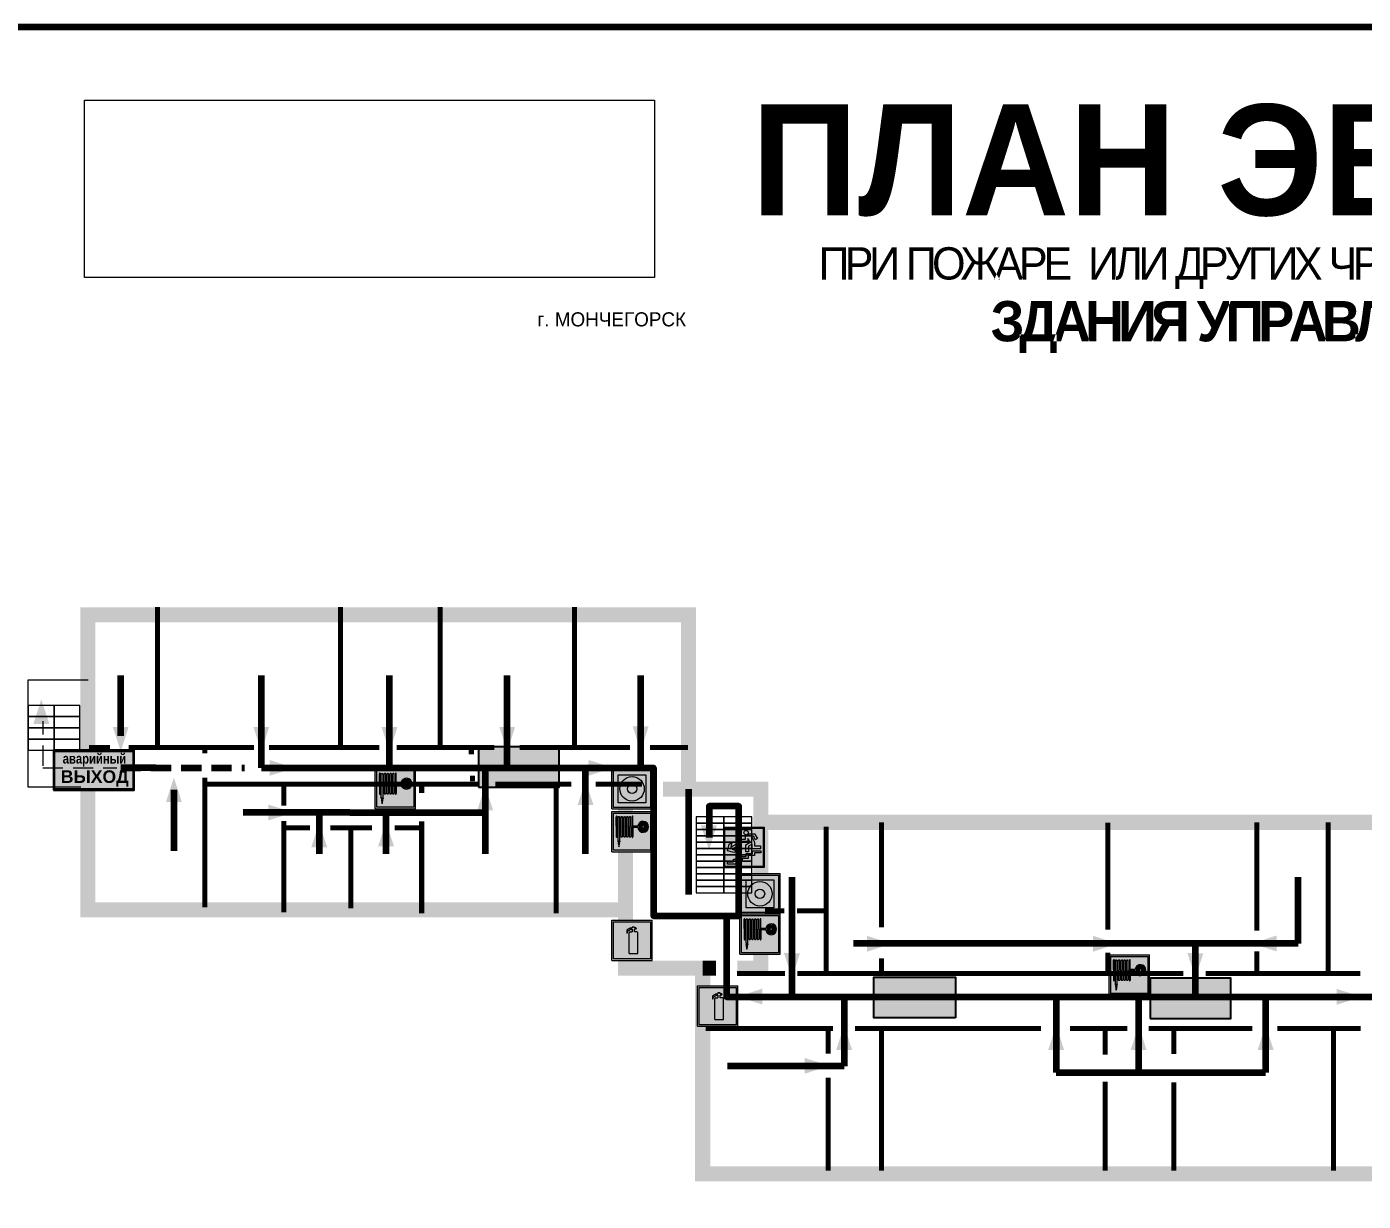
# Model space of a CAD drawing. Header units: millimetres. Extents: x 13810 to 67229, y 12374 to 21950.
# Drawn here: x 22529.7 to 22794.9, y 19245 to 19478.2 of the extents above; entities that cross this region are included whole.
import ezdxf

# ---------------------------------------------------------------- set-up
doc = ezdxf.new("R2010")
doc.units = ezdxf.units.MM
doc.linetypes.add('{ Wide Dash }', pattern=[12, 4, -2, 4, -2])
doc.layers.add('План_Штампы', color=7, linetype='Continuous')
doc.styles.add('обычный', font='arial.ttf')
picture_1 = doc.add_image_def('image1.jpg', size_in_pixel=(337, 105))

# ---------------------------------------------------------------- blocks, each defined once
blk = doc.blocks.new('A$C32E8229D')
at = {"true_color": 0xffffff}
blk.add_hatch(color=7, dxfattribs=at).paths.add_polyline_path([(0, 0), (0, -8), (16, -8), (16, 0)])
h = blk.add_hatch(color=126)
h.paths.add_polyline_path([(0.2, -0.2), (15.8, -0.2), (15.8, -7.8), (0.2, -7.8)])
h.paths.add_polyline_path([(13.49, -2.05), (12.08, -2.05), (11.37, -2.63, 0.162397), (11.29, -2.84), (11.29, -3.63), (10.35, -3.63), (10.35, -4.05), (11.68, -4.05), (11.68, -3.48), (12.26, -4.28), (11.29, -5.1), (11.29, -6.78), (11.85, -6.78), (11.85, -5.44), (12.8, -4.64), (12.8, -5.94), (14.46, -5.94), (14.46, -5.39), (13.45, -5.39), (13.45, -3.97), (12.46, -2.59), (13.15, -2.59), (13.69, -3.34), (14.18, -3)], flags=16)
h.paths.add_polyline_path([(10.74, -1.82, 1), (11.8, -1.82, 1)], flags=16)
h.paths.add_polyline_path([(9.39, -3.59), (5.99, -3.59), (6.56, -3.03), (5.91, -3.03), (5.1, -3.83), (5.91, -4.64), (6.56, -4.64), (5.99, -4.09), (9.39, -4.09)], flags=16)
h.paths.add_polyline_path([(4.29, -1.08), (1.72, -1.08), (1.72, -6.6), (4.29, -6.6)], flags=16)
at = {"color": 126}
blk.add_lwpolyline([(16, -8), (0, -8), (0, 0), (16, 0)], close=True, dxfattribs=at)
blk = doc.blocks.new('вниз 3')
at = {"lineweight": 0, "true_color": 0xffffff}
h = blk.add_hatch(color=7, dxfattribs=at)
h.dxf.hatch_style = 1
h.paths.add_polyline_path([(40997.5, -4475.69), (40997.25, -4475.28), (40995.76, -4476.15), (40995.97, -4475.23), (40995.39, -4475.56), (40995.05, -4476.83), (40996.33, -4477.17), (40996.91, -4476.83), (40996, -4476.55)], flags=0)
h.paths.add_polyline_path([(40999.81, -4473.95), (41000.22, -4473.95), (41000.64, -4474.67), (41001.03, -4474.43), (41000.46, -4473.49), (41000.42, -4473.49), (40999.43, -4473.49), (40998.68, -4473.92), (40998.68, -4474.57), (40997.88, -4474.57), (40997.88, -4475), (40999.14, -4475), (40999.14, -4474.43), (40999.14, -4474.38), (40999.59, -4475.15), (40998.72, -4475.67), (40998.72, -4477.06), (40999.24, -4477.06), (40999.24, -4475.96), (40999.95, -4475.56), (40999.95, -4476.43), (41001.61, -4476.43), (41001.61, -4475.88), (41000.47, -4475.88), (41000.47, -4475.12)], flags=0)
h.paths.add_polyline_path([(40999.2, -4473.24, 1), (40998.35, -4473.24, 1)], flags=0)
h.paths.add_polyline_path([(41000.46, -4477.26), (41001.69, -4477.26), (41001.69, -4476.84), (41000.03, -4476.84), (41000.03, -4477.39), (40998.78, -4477.39), (40998.78, -4477.95), (40997.53, -4477.95), (40997.53, -4478.5), (40996.29, -4478.5), (40996.29, -4479.06), (40995.05, -4479.06), (40995.05, -4479.48), (40995.29, -4479.48), (40996.72, -4479.48), (40996.72, -4478.92), (40997.97, -4478.92), (40997.97, -4478.36), (40999.2, -4478.36), (40999.2, -4477.81), (41000.46, -4477.81)], flags=0)
h.paths.add_polyline_path([(41002.37, -4472.17), (40994.37, -4472.17), (40994.37, -4480.17), (41002.37, -4480.17)])
h.paths.add_polyline_path([(41002.16, -4479.96), (40994.57, -4479.96), (40994.57, -4472.37), (41002.16, -4472.37)], flags=16)
h.paths.add_polyline_path([(41001.61, -4475.88), (41001.61, -4476.43), (40999.95, -4476.43), (40999.95, -4475.56), (40999.24, -4475.96), (40999.24, -4477.06), (40998.72, -4477.06), (40998.72, -4475.67), (40999.59, -4475.15), (40999.14, -4474.38), (40999.14, -4474.43), (40999.14, -4475), (40997.88, -4475), (40997.88, -4474.57), (40998.68, -4474.57), (40998.68, -4473.92), (40999.43, -4473.49), (41000.42, -4473.49), (41000.46, -4473.49), (41001.03, -4474.43), (41000.64, -4474.67), (41000.22, -4473.95), (40999.81, -4473.95), (41000.47, -4475.12), (41000.47, -4475.88)], flags=0)
h.paths.add_polyline_path([(41001.69, -4476.84), (41001.69, -4477.26), (41000.46, -4477.26), (41000.46, -4477.81), (40999.2, -4477.81), (40999.2, -4478.36), (40997.97, -4478.36), (40997.97, -4478.92), (40996.72, -4478.92), (40996.72, -4479.48), (40995.05, -4479.48), (40995.05, -4479.06), (40996.29, -4479.06), (40996.29, -4478.5), (40997.53, -4478.5), (40997.53, -4477.95), (40998.78, -4477.95), (40998.78, -4477.39), (41000.03, -4477.39), (41000.03, -4476.84)], flags=0)
h.paths.add_polyline_path([(40998.35, -4473.24, -1), (40999.2, -4473.24, -1)], flags=0)
h.paths.add_polyline_path([(40997.5, -4475.69), (40996, -4476.55), (40996.91, -4476.83), (40996.33, -4477.17), (40995.05, -4476.83), (40995.39, -4475.56), (40995.97, -4475.23), (40995.76, -4476.15), (40997.25, -4475.28)], flags=0)
at = {"lineweight": 0}
h = blk.add_hatch(color=126, dxfattribs=at)
h.dxf.hatch_style = 1
h.paths.add_polyline_path([(41002.16, -4472.37), (40994.57, -4472.37), (40994.57, -4479.96), (41002.16, -4479.96)])
h.paths.add_polyline_path([(40995.97, -4475.23), (40995.76, -4476.15), (40997.25, -4475.28), (40997.5, -4475.69), (40996, -4476.55), (40996.91, -4476.83), (40996.33, -4477.17), (40995.05, -4476.83), (40995.39, -4475.56)], flags=16)
h.paths.add_polyline_path([(40997.88, -4474.57), (40998.68, -4474.57), (40998.68, -4473.92), (40999.43, -4473.49), (41000.42, -4473.49), (41000.46, -4473.49), (41001.03, -4474.43), (41000.64, -4474.67), (41000.22, -4473.95), (40999.81, -4473.95), (41000.47, -4475.12), (41000.47, -4475.88), (41001.61, -4475.88), (41001.61, -4476.43), (40999.95, -4476.43), (40999.95, -4475.56), (40999.24, -4475.96), (40999.24, -4477.06), (40998.72, -4477.06), (40998.72, -4475.67), (40999.59, -4475.15), (40999.14, -4474.38), (40999.14, -4474.43), (40999.14, -4475), (40997.88, -4475)], flags=16)
h.paths.add_polyline_path([(40998.35, -4473.24, -1), (40999.2, -4473.24, -1)], flags=16)
h.paths.add_polyline_path([(40997.53, -4477.95), (40998.78, -4477.95), (40998.78, -4477.39), (41000.03, -4477.39), (41000.03, -4476.84), (41001.69, -4476.84), (41001.69, -4477.26), (41000.46, -4477.26), (41000.46, -4477.81), (40999.2, -4477.81), (40999.2, -4478.36), (40997.97, -4478.36), (40997.97, -4478.92), (40996.72, -4478.92), (40996.72, -4479.48), (40995.05, -4479.48), (40995.05, -4479.06), (40996.29, -4479.06), (40996.29, -4478.5), (40997.53, -4478.5)], flags=16)
at = {"lineweight": 0, "true_color": 0xffffff}
h = blk.add_hatch(color=7, dxfattribs=at)
h.dxf.hatch_style = 1
h.paths.add_polyline_path([(40999.2, -4473.24, 1), (40998.35, -4473.24, 1)])
h.paths.add_polyline_path([(40999.81, -4473.95), (41000.22, -4473.95), (41000.64, -4474.67), (41001.03, -4474.43), (41000.46, -4473.49), (41000.42, -4473.49), (40999.43, -4473.49), (40998.68, -4473.92), (40998.68, -4474.57), (40997.88, -4474.57), (40997.88, -4475), (40999.14, -4475), (40999.14, -4474.43), (40999.14, -4474.38), (40999.59, -4475.15), (40998.72, -4475.67), (40998.72, -4477.06), (40999.24, -4477.06), (40999.24, -4475.96), (40999.95, -4475.56), (40999.95, -4476.43), (41001.61, -4476.43), (41001.61, -4475.88), (41000.47, -4475.88), (41000.47, -4475.12)])
h.paths.add_polyline_path([(40999.2, -4477.81), (41000.46, -4477.81), (41000.46, -4477.26), (41001.69, -4477.26), (41001.69, -4476.84), (41000.03, -4476.84), (41000.03, -4477.39), (40998.78, -4477.39), (40998.78, -4477.95), (40997.53, -4477.95), (40997.53, -4478.5), (40996.29, -4478.5), (40996.29, -4479.06), (40995.05, -4479.06), (40995.05, -4479.48), (40995.29, -4479.48), (40996.72, -4479.48), (40996.72, -4478.92), (40997.97, -4478.92), (40997.97, -4478.36), (40999.2, -4478.36)])
h.paths.add_polyline_path([(40997.5, -4475.69), (40997.25, -4475.28), (40995.76, -4476.15), (40995.97, -4475.23), (40995.39, -4475.56), (40995.05, -4476.83), (40996.33, -4477.17), (40996.91, -4476.83), (40996, -4476.55)])
at = {"color": 126, "lineweight": 0}
for points in [[(40994.37, -4472.17), (41002.37, -4472.17), (41002.37, -4480.17), (40994.37, -4480.17)], [(40994.57, -4472.37), (41002.16, -4472.37), (41002.16, -4479.96), (40994.57, -4479.96)]]:
    blk.add_lwpolyline(points, close=True, dxfattribs=at)
for points in [[(40999.14, -4474.43), (40999.14, -4475), (40997.88, -4475), (40997.88, -4474.57), (40998.68, -4474.57), (40998.68, -4473.92), (40999.43, -4473.49), (41000.42, -4473.49), (41000.46, -4473.49), (41001.03, -4474.43), (41000.64, -4474.67), (41000.22, -4473.95), (40999.81, -4473.95), (41000.47, -4475.12), (41000.47, -4475.88), (41001.61, -4475.88), (41001.61, -4476.43), (40999.95, -4476.43), (40999.95, -4475.56), (40999.24, -4475.96), (40999.24, -4477.06), (40998.72, -4477.06), (40998.72, -4475.67), (40999.59, -4475.15), (40999.14, -4474.38), (40999.14, -4474.43)], [(40995.05, -4476.83), (40995.39, -4475.56), (40995.97, -4475.23), (40995.76, -4476.15), (40997.25, -4475.28), (40997.5, -4475.69), (40996, -4476.55), (40996.91, -4476.83), (40996.33, -4477.17), (40995.05, -4476.83)], [(40995.29, -4479.48), (40995.05, -4479.48), (40995.05, -4479.06), (40996.29, -4479.06), (40996.29, -4478.5), (40997.53, -4478.5), (40997.53, -4477.95), (40998.78, -4477.95), (40998.78, -4477.39), (41000.03, -4477.39), (41000.03, -4476.84), (41001.69, -4476.84), (41001.69, -4477.26), (41000.46, -4477.26), (41000.46, -4477.81), (40999.2, -4477.81), (40999.2, -4478.36), (40997.97, -4478.36), (40997.97, -4478.92), (40996.72, -4478.92), (40996.72, -4479.48), (40995.05, -4479.48)]]:
    blk.add_lwpolyline(points, dxfattribs=at)
blk.add_circle((40998.77, -4473.24), 0.426, dxfattribs=at)
blk = doc.blocks.new('A$C37112FD5')
at = {"true_color": 0xf5f5ff}
h = blk.add_hatch(color=7, dxfattribs=at)
h.dxf.hatch_style = 1
h.paths.add_polyline_path([(12.8, -7.4), (0, -7.4), (0, -20.2), (12.8, -20.2)])
h.paths.add_polyline_path([(12.29, -7.91), (12.29, -19.69), (0.51, -19.69), (0.51, -7.91)], flags=16)
h.paths.add_polyline_path([(4.98, -9.04, -0.42597), (5.17, -9.22), (5.17, -12.25), (5.17, -15.29, -0.432244), (4.98, -15.47), (4.83, -15.47, -0.42597), (4.64, -15.29), (4.64, -12.25), (4.64, -9.22, -0.432244), (4.83, -9.04)], flags=0)
h.paths.add_polyline_path([(4.28, -9.22), (4.28, -12.25), (4.28, -15.29, -0.432244), (4.09, -15.47), (3.94, -15.47, -0.42597), (3.75, -15.29), (3.75, -12.25), (3.75, -9.22, -0.432244), (3.94, -9.04), (4.09, -9.04, -0.42597)], flags=0)
h.paths.add_polyline_path([(5.72, -9.04), (5.87, -9.04, -0.42597), (6.06, -9.22), (6.06, -12.25), (6.06, -15.29, -0.432244), (5.87, -15.47), (5.72, -15.47, -0.42597), (5.53, -15.29), (5.53, -12.25), (5.53, -9.22, -0.432244)], flags=0)
h.paths.add_polyline_path([(6.42, -8.9), (6.5, -8.9, -0.42597), (6.69, -9.08), (6.69, -12.03), (8.21, -12.03, -15.824349), (8.21, -12.47), (6.69, -12.47), (6.69, -15.42, -0.432244), (6.5, -15.6), (6.42, -15.6)], flags=0)
h.paths.add_polyline_path([(3.39, -9.22), (3.39, -12.25), (3.39, -15.29, -0.432244), (3.2, -15.47), (3.05, -15.47, -0.42597), (2.85, -15.29), (2.85, -12.25), (2.85, -9.22, -0.432244), (3.05, -9.04), (3.2, -9.04, -0.42597)], flags=0)
h.paths.add_polyline_path([(2.5, -9.22), (2.5, -16.71), (1.96, -16.71), (1.96, -9.22, -0.432244), (2.15, -9.04), (2.31, -9.04, -0.42597)], flags=0)
h.paths.add_polyline_path([(1.61, -8.9), (1.61, -15.6), (1.57, -15.6, -0.42597), (1.37, -15.42), (1.37, -12.03), (1.37, -9.09, -0.432244), (1.57, -8.9)], flags=0)
h.paths.add_polyline_path([(9.76, -10.81), (9.76, -12.03), (8.49, -12.03, -0.336371)], flags=0)
h.paths.add_polyline_path([(8.49, -12.47), (9.76, -12.47), (9.76, -13.7, -0.336371)], flags=0)
h.paths.add_polyline_path([(10.11, -10.81, -0.336371), (11.38, -12.03), (10.11, -12.03)], flags=0)
h.paths.add_polyline_path([(10.11, -12.47), (11.38, -12.47, -0.336371), (10.11, -13.7)], flags=0)
h.paths.add_polyline_path([(2.5, -16.84), (2.5, -17.05), (1.97, -17.05), (1.97, -16.84)], flags=0)
h.paths.add_polyline_path([(2.5, -17.24, -0.033778), (2.24, -18.6, -0.033778), (1.97, -17.24)], flags=0)
h = blk.add_hatch(color=242)
h.dxf.hatch_style = 1
h.paths.add_polyline_path([(12.29, -7.91), (0.51, -7.91), (0.51, -19.69), (12.29, -19.69)])
h.paths.add_polyline_path([(6.42, -15.6), (6.42, -8.9), (6.5, -8.9, -0.42597), (6.69, -9.08), (6.69, -12.03), (8.21, -12.03, -15.824349), (8.21, -12.47), (6.69, -12.47), (6.69, -15.42, -0.432244), (6.5, -15.6)], flags=16)
h.paths.add_polyline_path([(5.87, -15.47), (5.72, -15.47, -0.42597), (5.53, -15.29), (5.53, -12.25), (5.53, -9.22, -0.432244), (5.72, -9.04), (5.87, -9.04, -0.42597), (6.06, -9.22), (6.06, -12.25), (6.06, -15.29, -0.432244)], flags=16)
h.paths.add_polyline_path([(4.98, -15.47), (4.83, -15.47, -0.42597), (4.64, -15.29), (4.64, -12.25), (4.64, -9.22, -0.432244), (4.83, -9.04), (4.98, -9.04, -0.42597), (5.17, -9.22), (5.17, -12.25), (5.17, -15.29, -0.432244)], flags=16)
h.paths.add_polyline_path([(4.09, -15.47), (3.94, -15.47, -0.42597), (3.75, -15.29), (3.75, -12.25), (3.75, -9.22, -0.432244), (3.94, -9.04), (4.09, -9.04, -0.42597), (4.28, -9.22), (4.28, -12.25), (4.28, -15.29, -0.432244)], flags=16)
h.paths.add_polyline_path([(3.2, -15.47), (3.05, -15.47, -0.42597), (2.85, -15.29), (2.85, -12.25), (2.85, -9.22, -0.432244), (3.05, -9.04), (3.2, -9.04, -0.42597), (3.39, -9.22), (3.39, -12.25), (3.39, -15.29, -0.432244)], flags=16)
h.paths.add_polyline_path([(2.5, -17.05), (1.97, -17.05), (1.97, -16.84), (2.5, -16.84)], flags=16)
h.paths.add_polyline_path([(2.5, -17.24, -0.033778), (2.24, -18.6, -0.033778), (1.97, -17.24)], flags=16)
h.paths.add_polyline_path([(2.5, -16.71), (1.96, -16.71), (1.96, -9.22, -0.432244), (2.15, -9.04), (2.31, -9.04, -0.42597), (2.5, -9.22)], flags=16)
h.paths.add_polyline_path([(1.61, -15.6), (1.57, -15.6, -0.42597), (1.37, -15.42), (1.37, -12.03), (1.37, -9.09, -0.432244), (1.57, -8.9), (1.61, -8.9)], flags=16)
h.paths.add_polyline_path([(8.49, -12.47), (9.76, -12.47), (9.76, -13.7, -0.336371)], flags=0)
h.paths.add_polyline_path([(10.11, -13.7), (10.11, -12.47), (11.38, -12.47, -0.336371)], flags=0)
h.paths.add_polyline_path([(8.49, -12.03, -0.336371), (9.76, -10.81), (9.76, -12.03)], flags=0)
h.paths.add_polyline_path([(10.11, -12.03), (10.11, -10.81, -0.336371), (11.38, -12.03)], flags=0)
h = blk.add_hatch(color=7, dxfattribs=at)
h.dxf.hatch_style = 1
h.paths.add_polyline_path([(1.61, -8.9), (1.57, -8.9, 0.432244), (1.37, -9.09), (1.37, -12.03), (1.37, -15.42, 0.42597), (1.57, -15.6), (1.61, -15.6)])
h.paths.add_polyline_path([(2.5, -9.22, 0.42597), (2.31, -9.04), (2.15, -9.04, 0.432244), (1.96, -9.22), (1.96, -16.71), (2.5, -16.71)])
h.paths.add_polyline_path([(2.5, -16.84), (1.97, -16.84), (1.97, -17.05), (2.5, -17.05)])
h.paths.add_polyline_path([(2.5, -17.24), (1.97, -17.24, 0.033778), (2.24, -18.6, 0.033778)])
h.paths.add_polyline_path([(3.39, -12.25), (3.39, -9.22, 0.42597), (3.2, -9.04), (3.05, -9.04, 0.432244), (2.85, -9.22), (2.85, -12.25), (2.85, -15.29, 0.42597), (3.05, -15.47), (3.2, -15.47, 0.432244), (3.39, -15.29)])
h.paths.add_polyline_path([(4.28, -12.25), (4.28, -9.22, 0.42597), (4.09, -9.04), (3.94, -9.04, 0.432244), (3.75, -9.22), (3.75, -12.25), (3.75, -15.29, 0.42597), (3.94, -15.47), (4.09, -15.47, 0.432244), (4.28, -15.29)])
h.paths.add_polyline_path([(5.17, -12.25), (5.17, -9.22, 0.42597), (4.98, -9.04), (4.83, -9.04, 0.432244), (4.64, -9.22), (4.64, -12.25), (4.64, -15.29, 0.42597), (4.83, -15.47), (4.98, -15.47, 0.432244), (5.17, -15.29)])
h.paths.add_polyline_path([(6.06, -12.25), (6.06, -9.22, 0.42597), (5.87, -9.04), (5.72, -9.04, 0.432244), (5.53, -9.22), (5.53, -12.25), (5.53, -15.29, 0.42597), (5.72, -15.47), (5.87, -15.47, 0.432244), (6.06, -15.29)])
h.paths.add_polyline_path([(6.69, -12.47), (8.21, -12.47, 15.824349), (8.21, -12.03), (6.69, -12.03), (6.69, -9.08, 0.42597), (6.5, -8.9), (6.42, -8.9), (6.42, -15.6), (6.5, -15.6, 0.432244), (6.69, -15.42)])
h.paths.add_polyline_path([(8.49, -12.47), (9.76, -12.47), (9.76, -13.7, -0.336371)], flags=16)
h.paths.add_polyline_path([(8.49, -12.03, -0.336371), (9.76, -10.81), (9.76, -12.03)], flags=16)
h.paths.add_polyline_path([(10.11, -12.47), (11.38, -12.47, -0.336371), (10.11, -13.7)], flags=16)
h.paths.add_polyline_path([(10.11, -12.03), (10.11, -10.81, -0.336371), (11.38, -12.03)], flags=16)
h = blk.add_hatch(color=242)
h.dxf.hatch_style = 1
h.paths.add_polyline_path([(9.76, -10.81, 0.336371), (8.49, -12.03), (9.76, -12.03)])
h.paths.add_polyline_path([(10.11, -10.81), (10.11, -12.03), (11.38, -12.03, 0.336371)])
h.paths.add_polyline_path([(11.38, -12.47), (10.11, -12.47), (10.11, -13.7, 0.336371)])
h.paths.add_polyline_path([(9.76, -12.47), (8.49, -12.47, 0.336371), (9.76, -13.7)])
at = {"color": 242, "lineweight": 5}
for p, q in [((0, -20.2), (0, -7.4)), ((0, -7.4), (12.8, -7.4)), ((12.8, -20.2), (12.8, -7.4)), ((1.37, -12.03), (1.37, -9.08)), ((1.37, -12.03), (1.37, -15.42)), ((1.57, -8.9), (1.61, -8.9)), ((1.61, -8.9), (1.61, -15.6)), ((1.96, -16.71), (1.96, -9.22)), ((2.15, -9.04), (2.31, -9.04)), ((2.5, -16.71), (2.5, -9.22)), ((2.85, -12.25), (2.85, -9.22)), ((2.85, -12.25), (2.85, -15.29)), ((3.05, -9.04), (3.2, -9.04)), ((3.39, -12.25), (3.39, -9.22)), ((3.39, -12.25), (3.39, -15.29)), ((3.75, -12.25), (3.75, -9.22)), ((3.75, -12.25), (3.75, -15.29)), ((3.94, -9.04), (4.09, -9.04)), ((4.28, -12.25), (4.28, -9.22)), ((4.28, -12.25), (4.28, -15.29)), ((4.64, -12.25), (4.64, -9.22)), ((4.64, -12.25), (4.64, -15.29)), ((4.83, -9.04), (4.98, -9.04)), ((5.17, -12.25), (5.17, -9.22)), ((5.17, -12.25), (5.17, -15.29)), ((5.53, -12.25), (5.53, -9.22)), ((5.53, -12.25), (5.53, -15.29)), ((5.72, -9.04), (5.87, -9.04)), ((6.06, -12.25), (6.06, -9.22)), ((6.06, -12.25), (6.06, -15.29)), ((6.42, -8.9), (6.42, -15.6)), ((6.5, -8.9), (6.42, -8.9)), ((6.69, -12.03), (6.69, -9.08)), ((8.21, -12.03), (6.69, -12.03)), ((8.21, -12.47), (6.69, -12.47)), ((6.69, -12.47), (6.69, -15.42)), ((9.76, -12.03), (8.49, -12.03)), ((9.76, -12.47), (8.49, -12.47)), ((9.76, -10.81), (9.76, -12.03)), ((9.76, -12.47), (9.76, -13.7)), ((10.11, -10.81), (10.11, -12.03)), ((11.38, -12.03), (10.11, -12.03)), ((11.38, -12.47), (10.11, -12.47)), ((10.11, -12.47), (10.11, -13.7)), ((1.57, -15.6), (1.61, -15.6)), ((1.96, -16.71), (2.5, -16.71)), ((1.97, -16.84), (2.5, -16.84)), ((1.97, -17.05), (1.97, -16.84)), ((2.5, -16.84), (2.5, -17.05)), ((3.05, -15.47), (3.2, -15.47)), ((3.94, -15.47), (4.09, -15.47)), ((4.83, -15.47), (4.98, -15.47)), ((5.72, -15.47), (5.87, -15.47)), ((6.42, -15.6), (6.5, -15.6)), ((0, -20.2), (12.8, -20.2)), ((2.5, -17.05), (1.97, -17.05)), ((1.97, -17.24), (2.5, -17.24))]:
    blk.add_line(p, q, dxfattribs=at)
blk.add_lwpolyline([(0.51, -7.91), (12.29, -7.91), (12.29, -19.69), (0.51, -19.69)], close=True, dxfattribs=at)
for centre, radius, start, end in [((1.56, -9.09), 0.182, 87.1027, 180.6071), ((2.15, -9.22), 0.182, 87.1027, 180.6071), ((2.32, -9.22), 0.182, 359.3929, 92.8973), ((3.04, -9.22), 0.182, 87.1027, 180.6071), ((3.21, -9.22), 0.182, 359.3929, 92.8973), ((3.93, -9.22), 0.182, 87.1027, 180.6071), ((4.1, -9.22), 0.182, 359.3929, 92.8973), ((4.82, -9.22), 0.182, 87.1027, 180.6071), ((4.99, -9.22), 0.182, 359.3929, 92.8973), ((5.71, -9.22), 0.182, 87.1027, 180.6071), ((5.88, -9.22), 0.182, 359.3929, 92.8973), ((6.51, -9.09), 0.182, 359.3929, 92.8973), ((9.93, -12.25), 1.74, 187.2319, 172.7681), ((9.93, -12.25), 1.46, 96.9927, 171.3585), ((9.93, -12.25), 1.46, 188.6415, 263.0073), ((9.93, -12.25), 1.46, 8.6415, 83.0073), ((9.93, -12.25), 1.46, 276.9927, 351.3585), ((1.56, -15.42), 0.182, 179.3929, 272.8973), ((3.04, -15.29), 0.182, 179.3929, 272.8973), ((3.21, -15.29), 0.182, 267.1027, 0.6071), ((3.93, -15.29), 0.182, 179.3929, 272.8973), ((4.1, -15.29), 0.182, 267.1027, 0.6071), ((4.82, -15.29), 0.182, 179.3929, 272.8973), ((4.99, -15.29), 0.182, 267.1027, 0.6071), ((5.71, -15.29), 0.182, 179.3929, 272.8973), ((5.88, -15.29), 0.182, 267.1027, 0.6071), ((6.51, -15.42), 0.182, 267.1027, 0.6071), ((12.17, -15.98), 10.27, 187.041, 194.7793), ((-7.7, -15.98), 10.27, 345.2207, 352.959)]:
    blk.add_arc(centre, radius, start, end, dxfattribs=at)
blk = doc.blocks.new('A$C54414219')
at = {"true_color": 0xffffff}
h = blk.add_hatch(color=7, dxfattribs=at)
h.paths.add_polyline_path([(2.39, -9.45), (2.39, -18.3), (11.23, -18.3), (11.23, -9.45)], flags=0)
h.paths.add_polyline_path([(10.71, -13.87, -1), (2.92, -13.87, -1)], flags=0)
h.paths.add_polyline_path([(8.3, -13.87, -1), (5.33, -13.87, -1)], flags=0)
h.paths.add_polyline_path([(0.41, -7.47), (0.41, -20.27), (13.21, -20.27), (13.21, -7.47)])
h.paths.add_polyline_path([(0.92, -19.77), (12.71, -19.77), (12.71, -7.98), (0.92, -7.98)], flags=16)
h.paths.add_polyline_path([(11.23, -9.45), (11.23, -18.3), (2.39, -18.3), (2.39, -9.45)], flags=0)
at = {"lineweight": 5}
h = blk.add_hatch(color=242, dxfattribs=at)
h.paths.add_polyline_path([(12.71, -7.98), (0.92, -7.98), (0.92, -19.77), (12.71, -19.77)])
h.paths.add_polyline_path([(11.23, -18.3), (2.39, -18.3), (2.39, -9.45), (11.23, -9.45)], flags=16)
h.paths.add_polyline_path([(10.71, -13.87, -1), (2.92, -13.87, -1)], flags=0)
h.paths.add_polyline_path([(8.3, -13.87, -1), (5.33, -13.87, -1)], flags=0)
at = {"true_color": 0xffffff}
h = blk.add_hatch(color=7, dxfattribs=at)
h.paths.add_polyline_path([(2.39, -9.45), (2.39, -18.3), (11.23, -18.3), (11.23, -9.45)])
h.paths.add_polyline_path([(10.71, -13.87, -1), (2.92, -13.87, -1)], flags=16)
h.paths.add_polyline_path([(8.3, -13.87, -1), (5.33, -13.87, -1)], flags=0)
at = {"lineweight": 5}
h = blk.add_hatch(color=242, dxfattribs=at)
h.paths.add_polyline_path([(2.92, -13.87, 1), (10.71, -13.87, 1)])
h.paths.add_polyline_path([(8.3, -13.87, -1), (5.33, -13.87, -1)], flags=16)
at = {"color": 242, "lineweight": 5}
for p, q in [((0.41, -20.27), (0.41, -7.47)), ((0.41, -7.47), (13.21, -7.47)), ((0.41, -7.47), (13.21, -7.47)), ((13.21, -20.27), (13.21, -7.47)), ((0.41, -20.27), (13.21, -20.27))]:
    blk.add_line(p, q, dxfattribs=at)
for points in [[(0.92, -7.98), (12.71, -7.98), (12.71, -19.77), (0.92, -19.77)], [(2.39, -9.45), (11.23, -9.45), (11.23, -18.3), (2.39, -18.3)]]:
    blk.add_lwpolyline(points, close=True, dxfattribs=at)
for radius in [3.89, 1.49]:
    blk.add_circle((6.81, -13.87), radius, dxfattribs=at)
blk = doc.blocks.new('A$C3AD82952')
at = {"true_color": 0xf5f5ff}
h = blk.add_hatch(color=7, dxfattribs=at)
h.dxf.hatch_style = 1
h.paths.add_polyline_path([(8.21, 8.73, 0.414214), (7.89, 9.05), (7.22, 9.05), (7.22, 9.92), (7.59, 9.92, 1), (7.57, 10.36), (7.22, 10.36), (7.22, 10.6), (6.43, 10.6), (6.43, 10.36), (6.01, 10.36), (4.74, 9.59), (4.74, 8.69), (4.98, 8.73), (4.98, 9.26), (6.12, 9.91), (6.43, 9.91), (6.43, 9.05), (5.76, 9.05, 0.414214), (5.44, 8.73), (5.44, 2.2), (8.21, 2.2)], flags=0)
h.paths.add_polyline_path([(12.8, 12.8), (0, 12.8), (0, 0), (12.8, 0)])
h.paths.add_polyline_path([(0.51, 12.29), (12.29, 12.29), (12.29, 0.51), (0.51, 0.51)], flags=16)
h.paths.add_polyline_path([(4.74, 9.59), (6.01, 10.36), (6.43, 10.36), (6.43, 10.6), (7.22, 10.6), (7.22, 10.36), (7.59, 10.36, -0.94586), (7.59, 9.92), (7.22, 9.92), (7.22, 9.05), (7.89, 9.05, -0.414214), (8.21, 8.73), (8.21, 2.2), (5.44, 2.2), (5.44, 8.73, -0.414214), (5.76, 9.05), (6.43, 9.05), (6.43, 9.91), (6.12, 9.91), (4.98, 9.26), (4.98, 8.73), (4.74, 8.69)], flags=0)
h = blk.add_hatch(color=242)
h.dxf.hatch_style = 1
h.paths.add_polyline_path([(12.29, 12.29), (0.51, 12.29), (0.51, 0.51), (12.29, 0.51)])
h.paths.add_polyline_path([(4.74, 8.69), (4.74, 9.59), (6.01, 10.36), (6.43, 10.36), (6.43, 10.6), (7.22, 10.6), (7.22, 10.36), (7.59, 10.36, -0.94586), (7.59, 9.92), (7.22, 9.92), (7.22, 9.05), (7.89, 9.05, -0.414214), (8.21, 8.73), (8.21, 2.2), (5.44, 2.2), (5.44, 8.73, -0.414214), (5.76, 9.05), (6.43, 9.05), (6.43, 9.91), (6.12, 9.91), (4.98, 9.26), (4.98, 8.73)], flags=16)
h = blk.add_hatch(color=7, dxfattribs=at)
h.dxf.hatch_style = 1
h.paths.add_polyline_path([(8.21, 8.73, 0.414214), (7.89, 9.05), (7.22, 9.05), (7.22, 9.92), (7.59, 9.92, 1), (7.57, 10.36), (7.22, 10.36), (7.22, 10.6), (6.43, 10.6), (6.43, 10.36), (6.01, 10.36), (4.74, 9.59), (4.74, 8.69), (4.98, 8.73), (4.98, 9.26), (6.12, 9.91), (6.43, 9.91), (6.43, 9.05), (5.76, 9.05, 0.414214), (5.44, 8.73), (5.44, 2.2), (8.21, 2.2)])
at = {"color": 242, "lineweight": 5}
for p, q in [((0, 0), (0, 12.8)), ((0, 12.8), (12.8, 12.8)), ((12.8, 0), (12.8, 12.8)), ((6.01, 10.36), (4.74, 9.59)), ((4.74, 9.59), (4.74, 8.69)), ((4.74, 8.69), (4.98, 8.73)), ((4.98, 9.26), (6.12, 9.91)), ((4.98, 8.73), (4.98, 9.26)), ((5.44, 2.2), (5.44, 8.73)), ((5.76, 9.05), (6.43, 9.05)), ((6.01, 10.36), (6.43, 10.36)), ((6.12, 9.91), (6.43, 9.91)), ((7.22, 10.6), (6.43, 10.6)), ((6.43, 10.6), (6.43, 10.36)), ((6.43, 9.91), (6.43, 9.05)), ((7.22, 10.36), (7.22, 10.6)), ((7.59, 10.36), (7.22, 10.36)), ((7.22, 9.05), (7.22, 9.92)), ((7.59, 9.92), (7.22, 9.92)), ((7.89, 9.05), (7.22, 9.05)), ((8.21, 2.2), (8.21, 8.73)), ((0, 0), (12.8, 0)), ((5.44, 2.2), (8.21, 2.2))]:
    blk.add_line(p, q, dxfattribs=at)
blk.add_lwpolyline([(0.51, 12.29), (12.29, 12.29), (12.29, 0.51), (0.51, 0.51)], close=True, dxfattribs=at)
for centre, radius, start, end in [((5.76, 8.73), 0.32, 90, 180), ((7.58, 10.14), 0.223, 273.1875, 86.8125), ((7.89, 8.73), 0.32, 0, 90)]:
    blk.add_arc(centre, radius, start, end, dxfattribs=at)
blk = doc.blocks.new('A$C41C009D9')
at = {"true_color": 0xffffff}
blk.add_hatch(color=7, dxfattribs=at).paths.add_polyline_path([(0, 8), (-16, 8), (-16, 0), (0, 0)])
h = blk.add_hatch(color=126)
h.dxf.hatch_style = 1
h.paths.add_polyline_path([(-15.8, 7.8), (-15.8, 0.2), (-0.2, 0.2), (-0.2, 7.8)])
at = {"color": 126}
for points in [[(-16, 0), (0, 0), (0, 8), (-16, 8)], [(-16, 0), (0, 0), (0, 8), (-16, 8)], [(-15.8, 7.8), (-0.2, 7.8), (-0.2, 0.2), (-15.8, 0.2)]]:
    blk.add_lwpolyline(points, close=True, dxfattribs=at)
at = {"color": 7, "true_color": 0xffffff, "insert": (-15.8, 7.3), "char_height": 2.5, "width": 15.5999, "attachment_point": 1, "style": 'обычный'}
blk.add_mtext('\\pi1.6133;{\\fArial|b1|i0|c204|p34;\\H0.8x;\\W0.8;аварийный\\H1.25x;\\W1;\\P\\pi1.2327;ВЫХОД}', dxfattribs=at)

msp = doc.modelspace()

# ---------------------------------------------------------------- linework, layer by layer
at = {"color": 2, "lineweight": 100}
msp.add_lwpolyline([(22515.78, 19478.18), (23115.78, 19478.18), (23115.78, 19083.18), (22515.78, 19083.18)], close=True, dxfattribs=at)
at = {"lineweight": 100}
for points, const_width in [([(22555.63, 19335.11), (22555.63, 19362.98)], 1), ([(22591.94, 19335.11), (22591.94, 19362.98)], 1), ([(22611.73, 19335.11), (22611.73, 19362.98)], 1), ([(22638.39, 19335.11), (22638.39, 19362.98)], 1), ([(22541.83, 19332.73), (22541.83, 19361.44), (22661.02, 19361.44), (22661.02, 19326.83), (22675.35, 19326.83), (22675.35, 19320.23), (22804.15, 19320.23), (22804.15, 19327.86), (22835.18, 19327.86), (22835.18, 19320.23), (22963.22, 19320.23), (22963.22, 19326.66), (22976.01, 19326.66), (22976.01, 19361.58), (23093.78, 19361.58), (23093.78, 19334.32)], 3), ([(22542.06, 19335.11), (22546.25, 19335.11)], 1), ([(22549.95, 19335.11), (22574.81, 19335.11)], 1), ([(22565.03, 19333.95), (22565.03, 19335.11)], 1), ([(22577.77, 19335.11), (22599.67, 19335.11)], 1), ([(22603.13, 19335.11), (22622.45, 19335.11)], 1), ([(22617.92, 19333.71), (22617.92, 19334.87)], 1), ([(22627.52, 19335.11), (22649.39, 19335.11)], 1), ([(22653.35, 19335.11), (22660.9, 19335.11)], 1), ([(23093.78, 19326.42), (23093.78, 19302.25), (22987.62, 19302.25), (22987.62, 19291.42), (22976.05, 19291.42), (22976.05, 19250.45), (22663.82, 19250.45), (22663.82, 19291.27), (22648.5, 19291.27), (22648.5, 19302.88), (22541.83, 19302.88), (22541.83, 19329.05)], 3), ([(22565.03, 19303.33), (22565.03, 19329.07)], 1), ([(22618.17, 19328.35), (22618.17, 19329.51)], 1), ([(22571.57, 19327.82), (22565.06, 19327.82)], 1), ([(22596.29, 19327.82), (22568.63, 19327.82)], 1), ([(22580.71, 19323.55), (22580.71, 19328.12)], 1), ([(22618.16, 19327.82), (22596.29, 19327.82)], 1), ([(22608.06, 19326.07), (22608.06, 19327.9)], 1), ([(22619.24, 19327.82), (22610, 19327.82)], 1), ([(22637.77, 19327.82), (22622.68, 19327.82)], 1), ([(22626.2, 19327.82), (22622.73, 19327.82)], 1), ([(22634.78, 19302.17), (22634.78, 19327.9)], 1), ([(22651.79, 19327.82), (22642.58, 19327.82)], 1), ([(22648.5, 19302.88), (22648.5, 19326.83), (22651.79, 19326.83)], 3), ([(22661.02, 19326.83), (22655.97, 19326.83)], 3), ([(22580.71, 19302.38), (22580.71, 19320.49)], 1), ([(22608.06, 19302.17), (22608.06, 19320.41)], 1), ([(22670.68, 19291.27), (22675.35, 19291.27), (22675.35, 19320.23)], 3), ([(22585.89, 19319.12), (22580.88, 19319.12)], 1), ([(22598.24, 19319.12), (22589.96, 19319.12)], 1), ([(22593.99, 19303.16), (22593.99, 19319.14)], 1), ([(22608.13, 19319.12), (22602.7, 19319.12)], 1), ([(22682.54, 19302.64), (22688.32, 19302.64), (22688.32, 19319.37), (22688.32, 19290.63)], 1), ([(22699.29, 19299.4), (22699.29, 19320.2)], 1), ([(22744.22, 19298.94), (22744.22, 19320.15)], 1), ([(22773.8, 19298.7), (22773.8, 19320.2)], 1), ([(22787.97, 19290.23), (22787.97, 19320.2)], 1), ([(22676.2, 19302.64), (22680, 19302.64)], 1), ([(22744.22, 19290.18), (22744.22, 19294.33)], 1), ([(22773.8, 19290.23), (22773.8, 19294.65)], 1), ([(22663.82, 19291.27), (22666.48, 19291.27)], 3), ([(22699.29, 19290.23), (22699.29, 19293.2)], 1), ([(22670.66, 19290.23), (22680.18, 19290.23)], 1), ([(22682.6, 19290.23), (22695.55, 19290.23)], 1), ([(22695.55, 19290.23), (22701.35, 19290.23)], 1), ([(22701.35, 19290.23), (22726.67, 19290.23)], 1), ([(22726.67, 19290.23), (22745.02, 19290.23)], 1), ([(22745.02, 19290.23), (22759.17, 19290.23)], 1), ([(22763.61, 19290.23), (22784.15, 19290.23)], 1), ([(22784.15, 19290.23), (22794.33, 19290.23)], 1), ([(22664.4, 19279.28), (22674.83, 19279.28)], 1), ([(22673.87, 19279.28), (22689.68, 19279.28)], 1), ([(22688.73, 19279.28), (22688.73, 19274.29)], 1), ([(22694.03, 19279.28), (22706.56, 19279.28)], 1), ([(22699.33, 19279.28), (22699.33, 19251.09)], 1), ([(22705.77, 19279.28), (22730.98, 19279.28)], 1), ([(22736.72, 19279.28), (22748.06, 19279.28)], 1), ([(22743.68, 19279.28), (22743.68, 19274.09)], 1), ([(22752.3, 19279.28), (22772.92, 19279.28)], 1), ([(22757.29, 19279.28), (22757.29, 19274.26)], 1), ([(22777.87, 19279.28), (22794.4, 19279.28)], 1), ([(22788.99, 19279.28), (22788.99, 19251.09)], 1), ([(22688.73, 19269.57), (22688.73, 19251.09)], 1), ([(22743.68, 19268.78), (22743.68, 19251.09)], 1), ([(22757.29, 19268.61), (22757.29, 19251.09)], 1)]:
    msp.add_lwpolyline(points, dxfattribs=dict(at, const_width=const_width))
at = {"lineweight": 0}
msp.add_lwpolyline([(22540.44, 19327.2), (22532.76, 19327.2), (22530, 19327.2), (22530, 19348.53), (22541.86, 19348.53)], dxfattribs=at)
at = {"color": 126, "lineweight": 100, "true_color": 0x008754}
for points in [[(22548.35, 19337.4), (22548.35, 19349.39)], [(22576.25, 19331.06), (22651.52, 19331.06), (22651.52, 19349.39)], [(22576.25, 19331.06), (22576.25, 19349.39)], [(22601.69, 19331.06), (22601.69, 19349.39)], [(22625.04, 19331.06), (22625.04, 19349.39)], [(22668.56, 19301.7), (22668.56, 19285.59), (22971.97, 19285.59), (22971.97, 19301.11), (22981.4, 19301.11), (22981.4, 19348.31)], [(22555.31, 19331.06), (22548.35, 19331.06)], [(22620.69, 19331.06), (22620.69, 19313.98)], [(22640.53, 19331.06), (22640.53, 19313.98)], [(22651.52, 19331.06), (22654.07, 19331.06), (22654.07, 19301.7), (22671, 19301.7), (22671, 19323.43), (22665.14, 19323.43), (22665.14, 19317.21)], [(22558.86, 19326.69), (22558.86, 19314.58)], [(22587.73, 19322.17), (22572.66, 19322.17)], [(22593.84, 19322.17), (22587.73, 19322.17), (22587.73, 19313.98)], [(22593.84, 19322.17), (22600.97, 19322.17), (22600.97, 19313.98)], [(22600.97, 19322.17), (22620.69, 19322.17)], [(22681.57, 19285.59), (22681.57, 19309.35)], [(22782.02, 19296.16), (22782.02, 19309.35)], [(22782.02, 19296.16), (22693.72, 19296.16)], [(22761.61, 19285.59), (22761.61, 19296.16)], [(22691.88, 19285.59), (22691.88, 19271.84)], [(22733.96, 19285.59), (22733.96, 19270.55)], [(22750.32, 19285.59), (22750.32, 19270.55)], [(22775.52, 19285.59), (22775.52, 19270.55)], [(22691.88, 19271.84), (22668.76, 19271.84)], [(22733.96, 19270.55), (22775.52, 19270.55)]]:
    msp.add_lwpolyline(points, dxfattribs=at)
at = {"lineweight": 0}
for points in [[(22530, 19341.22), (22535.12, 19341.22), (22535.12, 19343.44), (22530, 19343.44)], [(22535.12, 19341.22), (22540.24, 19341.22), (22540.24, 19343.44), (22535.12, 19343.44)], [(22530, 19338.99), (22535.12, 19338.99), (22535.12, 19341.22), (22530, 19341.22)], [(22535.12, 19338.99), (22540.24, 19338.99), (22540.24, 19341.22), (22535.12, 19341.22)], [(22530, 19336.77), (22535.12, 19336.77), (22535.12, 19338.99), (22530, 19338.99)], [(22530, 19334.54), (22535.12, 19334.54), (22535.12, 19336.77), (22530, 19336.77)], [(22535.12, 19336.77), (22540.24, 19336.77), (22540.24, 19338.99), (22535.12, 19338.99)], [(22535.12, 19334.54), (22540.24, 19334.54), (22540.24, 19336.77), (22535.12, 19336.77)], [(22662.52, 19320.07), (22668.04, 19320.07), (22668.04, 19321.33), (22662.52, 19321.33)], [(22668.04, 19320.07), (22673.57, 19320.07), (22673.57, 19321.33), (22668.04, 19321.33)], [(22662.52, 19318.81), (22668.04, 19318.81), (22668.04, 19320.07), (22662.52, 19320.07)], [(22662.52, 19317.55), (22668.04, 19317.55), (22668.04, 19318.81), (22662.52, 19318.81)], [(22668.04, 19318.81), (22673.57, 19318.81), (22673.57, 19320.07), (22668.04, 19320.07)], [(22668.04, 19317.55), (22673.57, 19317.55), (22673.57, 19318.81), (22668.04, 19318.81)], [(22662.52, 19316.3), (22668.04, 19316.3), (22668.04, 19317.55), (22662.52, 19317.55)], [(22662.52, 19315.04), (22668.04, 19315.04), (22668.04, 19316.3), (22662.52, 19316.3)], [(22668.04, 19316.3), (22673.57, 19316.3), (22673.57, 19317.55), (22668.04, 19317.55)], [(22668.04, 19315.04), (22673.57, 19315.04), (22673.57, 19316.3), (22668.04, 19316.3)], [(22662.52, 19313.78), (22668.04, 19313.78), (22668.04, 19315.04), (22662.52, 19315.04)], [(22662.52, 19312.52), (22668.04, 19312.52), (22668.04, 19313.78), (22662.52, 19313.78)], [(22668.04, 19313.78), (22673.57, 19313.78), (22673.57, 19315.04), (22668.04, 19315.04)], [(22668.04, 19312.52), (22673.57, 19312.52), (22673.57, 19313.78), (22668.04, 19313.78)], [(22662.52, 19311.26), (22668.04, 19311.26), (22668.04, 19312.52), (22662.52, 19312.52)], [(22662.52, 19310), (22668.04, 19310), (22668.04, 19311.26), (22662.52, 19311.26)], [(22668.04, 19311.26), (22673.57, 19311.26), (22673.57, 19312.52), (22668.04, 19312.52)], [(22668.04, 19310), (22673.57, 19310), (22673.57, 19311.26), (22668.04, 19311.26)], [(22662.52, 19308.74), (22668.04, 19308.74), (22668.04, 19310), (22662.52, 19310)], [(22662.52, 19307.49), (22668.04, 19307.49), (22668.04, 19308.74), (22662.52, 19308.74)], [(22662.52, 19306.23), (22668.04, 19306.23), (22668.04, 19307.49), (22662.52, 19307.49)], [(22668.04, 19308.74), (22673.57, 19308.74), (22673.57, 19310), (22668.04, 19310)], [(22668.04, 19307.49), (22673.57, 19307.49), (22673.57, 19308.74), (22668.04, 19308.74)], [(22668.04, 19306.23), (22673.57, 19306.23), (22673.57, 19307.49), (22668.04, 19307.49)]]:
    msp.add_lwpolyline(points, close=True, dxfattribs=at)
at = {"color": 126, "linetype": '{ Wide Dash }', "lineweight": 0, "true_color": 0x008754}
for points in [[(22532.89, 19340.33), (22532.89, 19337.69)], [(22532.89, 19335.46), (22532.89, 19331.06), (22547.55, 19331.06)]]:
    msp.add_lwpolyline(points, dxfattribs=at)
at = {"color": 126, "linetype": '{ Wide Dash }', "lineweight": 100, "true_color": 0x008754}
msp.add_lwpolyline([(22548.35, 19331.06), (22572.9, 19331.06)], dxfattribs=at)
at = {"lineweight": 100}
msp.add_lwpolyline([(22661.02, 19326.83), (22661.02, 19305.91)], dxfattribs=at)
at = {"layer": 'План_Штампы', "color": 126, "true_color": 0x008754}
for points in [[(22534.18, 19339.77), (22531.02, 19339.78), (22532.58, 19344.63)], [(22546.75, 19339.19), (22549.91, 19339.19), (22548.35, 19334.34)], [(22574.66, 19339.19), (22577.82, 19339.19), (22576.26, 19334.34)], [(22600.09, 19339.19), (22603.26, 19339.19), (22601.7, 19334.34)], [(22623.45, 19339.19), (22626.61, 19339.19), (22625.05, 19334.34)], [(22649.93, 19339.26), (22653.09, 19339.26), (22651.53, 19334.4)], [(22577.88, 19329.45), (22577.88, 19332.61), (22582.73, 19331.05)], [(22641.16, 19329.47), (22641.17, 19332.63), (22646.02, 19331.07)], [(22560.49, 19324.24), (22557.33, 19324.25), (22558.89, 19329.1)], [(22622.25, 19322.59), (22619.09, 19322.59), (22620.65, 19327.44)], [(22642.16, 19323.65), (22639, 19323.65), (22640.56, 19328.51)], [(22577.66, 19320.6), (22577.66, 19323.76), (22582.52, 19322.2)], [(22589.32, 19315.29), (22586.16, 19315.29), (22587.72, 19320.14)], [(22602.58, 19315.46), (22599.42, 19315.47), (22600.98, 19320.32)], [(22663.49, 19319.63), (22666.65, 19319.62), (22665.09, 19314.77)], [(22696.42, 19294.55), (22696.42, 19297.71), (22701.28, 19296.15)], [(22741.27, 19294.55), (22741.28, 19297.71), (22746.13, 19296.15)], [(22777.71, 19297.77), (22777.71, 19294.61), (22772.86, 19296.17)], [(22679.97, 19294.26), (22683.13, 19294.25), (22681.57, 19289.4)], [(22760.01, 19294.26), (22763.17, 19294.25), (22761.61, 19289.4)], [(22675.69, 19287.22), (22675.68, 19284.06), (22670.83, 19285.62)], [(22789.65, 19284), (22789.65, 19287.16), (22794.5, 19285.6)], [(22693.49, 19275.04), (22690.33, 19275.05), (22691.89, 19279.9)], [(22735.56, 19275.04), (22732.4, 19275.05), (22733.96, 19279.9)], [(22751.92, 19275.04), (22748.76, 19275.05), (22750.32, 19279.9)], [(22777.13, 19275.04), (22773.96, 19275.05), (22775.52, 19279.9)], [(22684.05, 19270.31), (22684.05, 19273.47), (22688.9, 19271.91)]]:
    msp.add_solid(points, dxfattribs=at)

# ---------------------------------------------------------------- block references
msp.add_blockref('A$C41C009D9', (22551.02, 19326.59))
for name, p, xscale, yscale, zscale in [('A$C37112FD5', (22598.83, 19335.56), 0.6249984004534781, 0.6249984004534781, 0.6249984004534781), ('A$C54414219', (22645.55, 19335.55), 0.625, 0.625, 0.625), ('A$C37112FD5', (22645.81, 19327), 0.6249984004534781, 0.6249984004534781, 0.6249984004534781), ('A$C54414219', (22670.94, 19314.71), 0.625, 0.625, 0.625), ('A$C3AD82952', (22645.81, 19292.82), 0.625, 0.625, 0.625), ('A$C37112FD5', (22671.2, 19306.66), 0.6249984004534781, 0.6249984004534781, 0.6249984004534781), ('A$C37112FD5', (22744.49, 19298.54), 0.6249984004534781, 0.6249984004534781, 0.6249984004534781), ('A$C3AD82952', (22662.81, 19279.74), 0.625, 0.625, 0.625)]:
    msp.add_blockref(name, p, dxfattribs=dict(xscale=xscale, yscale=yscale, zscale=zscale))
at = {"color": 126, "true_color": 0x008754}
msp.add_blockref('вниз 3', (-18326.33, 23791.43), dxfattribs=at)
at = {"layer": 'План_Штампы', "color": 126, "true_color": 0x008754, "xscale": -1}
for p in [(22635.37, 19335.24), (22768.62, 19289.27)]:
    msp.add_blockref('A$C32E8229D', p, dxfattribs=at)
at = {"layer": 'План_Штампы', "color": 126, "true_color": 0x008754, "xscale": 1.012510887696, "yscale": 1.012510887696, "zscale": 1.012510887696, "rotation": 359.9978653237144}
msp.add_blockref('A$C32E8229D', (22697.77, 19289.49), dxfattribs=at)

# ---------------------------------------------------------------- texts
at = {"lineweight": 0, "style": 'обычный'}
for s, insert, char_height, width, attachment_point in [('{\\fProxima Nova Rg|b1|i0|c204|p2;ПЛАН ЭВАКУАЦИИ}', (22673.51, 19462.74), 22, 493.8901, 1), ('\\pi-8.4,l8.4,t8.4;{\\fProxima Nova Rg|b0|i0|c204|p2;г. МОНЧЕГОРСК\\H1.1997x; }', (22645.78, 19420.07), 2.8, 126.6484, 5)]:
    msp.add_mtext(s, dxfattribs=dict(at, insert=insert, char_height=char_height, width=width, attachment_point=attachment_point))
at = {"color": 0, "lineweight": 0, "insert": (22824.25, 19434.57), "char_height": 8, "width": 449.2158, "attachment_point": 5, "style": 'обычный'}
msp.add_mtext('{\\fArial Black|b1|i0|c204|p34;\\H2x;\\T0.85;  \\fArial Narrow|b0|i0|c204|p34;\\H0.8x;\\W0.9;\\P\\fProxima Nova Rg|b0|i0|c204|p2;\\H0.5x;\\W1;\\C256;ПРИ ПОЖАРЕ  ИЛИ ДРУГИХ ЧРЕЗВЫЧАЙНЫХ СИТУАЦИЯХ  ИЗ ПОМЕЩЕНИЙ \\fProxima Nova Rg|b1|i0|c204|p2;\\H1.25x;\\PЗДАНИЯ УПРАВЛЕНИЯ  КОРПУС №1   \\fProxima Nova Rg|b1|i0|c0|p2;2\\fProxima Nova Rg|b1|i0|c204|p2; ЭТАЖ}', dxfattribs=at)

# ---------------------------------------------------------------- pictures from other files: only their frames are drawn
at = {"color": 7, "lineweight": 0, "true_color": 0xf5f5ff}
image = msp.add_image(picture_1, insert=(22541.14, 19428.39), size_in_units=(113.11, 35.24), dxfattribs=at)
image.dxf.flags = 7

doc.saveas('drawing.dxf')
